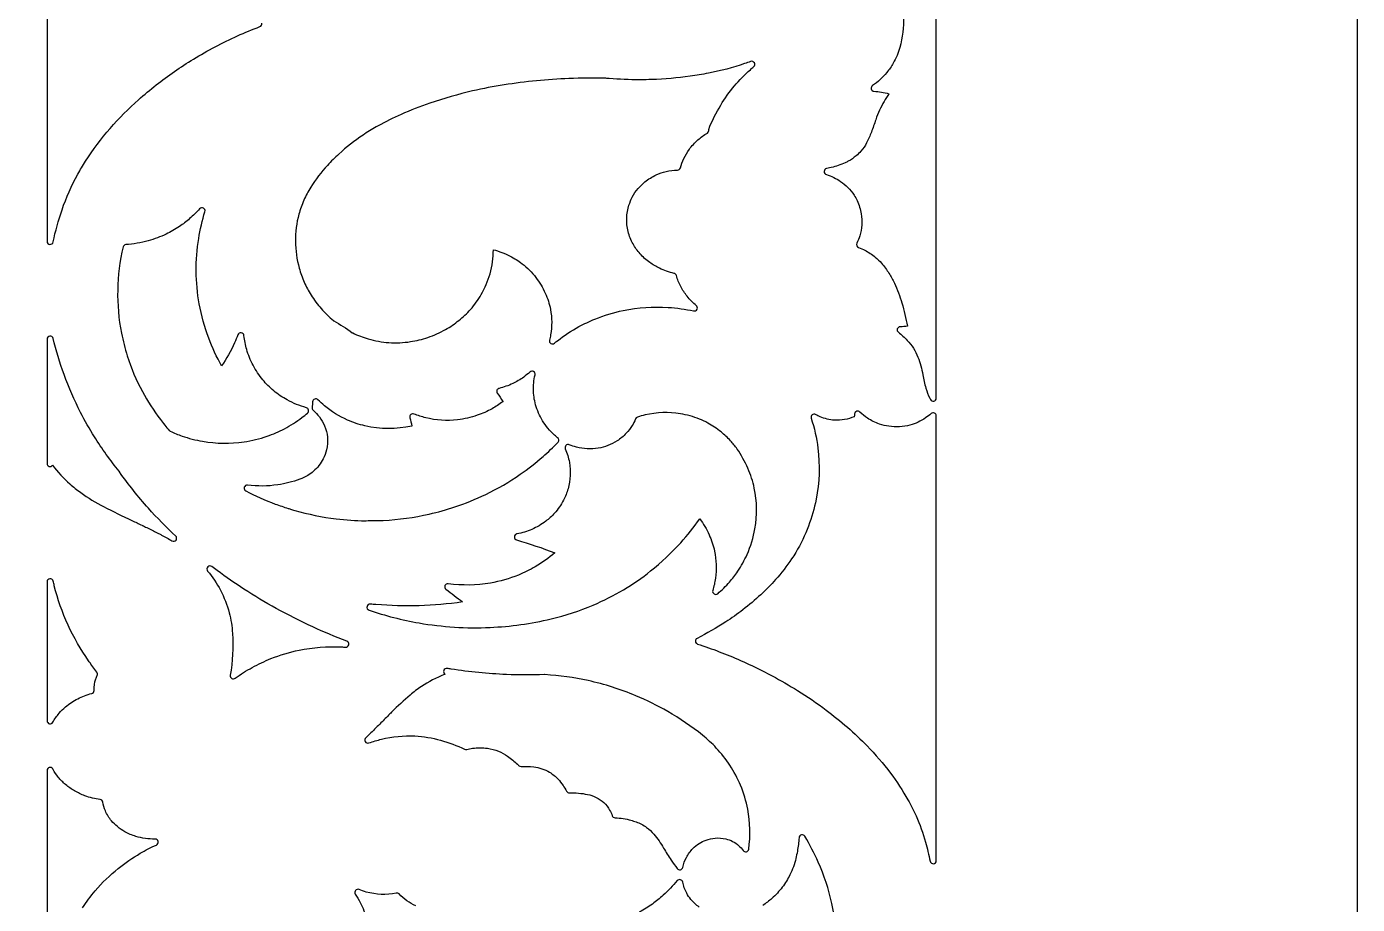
# Model space of a CAD drawing. Header units: millimetres. Extents: x 5940 to 9066, y 1327 to 3250.
# Drawn here: x 8636.2 to 9066, y 1733.5 to 2017 of the extents above; entities that cross this region are included whole.
import ezdxf

# ---------------------------------------------------------------- set-up
doc = ezdxf.new("R2010")
doc.units = ezdxf.units.MM
doc.layers.add('Default Layer', color=7, linetype='Continuous', lineweight=30)

msp = doc.modelspace()

# ---------------------------------------------------------------- linework, layer by layer
at = {"layer": 'Default Layer', "color": 18, "lineweight": 30, "true_color": 0x000000}
msp.add_lwpolyline([(8405.99, 3249.63), (8405.99, 1419.63), (8405.99, 1419.63), (9065.99, 1419.63), (9065.99, 1419.63), (9065.99, 3249.63), (9065.99, 3249.63), (8405.99, 3249.63)], dxfattribs=at)
for points in [[(8642.85, 2083.59), (8642.85, 1947.68), (8642.85, 1947.68, 0.384804), (8643.75, 1946.68), (8643.75, 1946.68, 0.384804), (8644.83, 1947.48), (8644.83, 1947.48, -0.033038), (8647.68, 1957.82), (8647.68, 1957.82, -0.045555), (8652.79, 1969.35), (8652.79, 1969.35, -0.016247), (8655.29, 1973.53), (8655.29, 1973.53, -0.035577), (8663.24, 1984.16), (8663.24, 1984.16, -0.033137), (8672.38, 1993.41), (8672.38, 1993.41, -0.015485), (8678.09, 1998.18), (8678.09, 1998.18, -0.02927), (8690.12, 2006.52), (8690.12, 2006.52, -0.030968), (8704.37, 2014.05), (8704.37, 2014.05, -0.017), (8711.59, 2017.02), (8711.59, 2017.02, 0.360828), (8712.23, 2018.12)], [(8904.91, 1945.7, -0.035374), (8906.95, 1944.82), (8906.95, 1944.82, -0.056001), (8910.32, 1942.59), (8910.32, 1942.59, -0.041535), (8912.33, 1940.6), (8912.33, 1940.6, -0.034967), (8914.72, 1937.36), (8914.72, 1937.36, -0.03218), (8916.47, 1934.19), (8916.47, 1934.19, -0.038642), (8918.9, 1927.79), (8918.9, 1927.79, -0.022006), (8920.72, 1920.26), (8920.72, 1920.26, -0.017248), (8918.34, 1920.09), (8918.34, 1920.09, 0.31577), (8917.42, 1919.4), (8917.42, 1919.4, 0.31577), (8917.76, 1918.3), (8917.76, 1918.3, -0.03779), (8920.65, 1915.7), (8920.65, 1915.7, -0.047615), (8922.64, 1913.15), (8922.64, 1913.15, -0.049666), (8924.06, 1910.32), (8924.06, 1910.32, -0.048716), (8925.64, 1904.57), (8925.64, 1904.57, 0.027299), (8926.64, 1900.24), (8926.64, 1900.24, 0.044375), (8927.9, 1897), (8927.9, 1897, 0.006418), (8928.12, 1896.57), (8928.12, 1896.57, 0.344658), (8929.24, 1896.06), (8929.24, 1896.06, 0.344658), (8930, 1897.03), (8930, 1897.03), (8930, 2052.48)], [(8919.43, 2020.18, -0.073932), (8918.21, 2010.28), (8918.21, 2010.28, -0.064303), (8916.11, 2005.22), (8916.11, 2005.22, -0.041037), (8914.01, 2002.18), (8914.01, 2002.18, -0.033474), (8911.9, 1999.91), (8911.9, 1999.91, -0.041748), (8909.43, 1997.97), (8909.43, 1997.97, 0.319707), (8909.01, 1996.89), (8909.01, 1996.89, 0.319707), (8909.89, 1996.14), (8909.89, 1996.14, -0.038725), (8914.69, 1995.36), (8914.69, 1995.36, 0.004697), (8913.17, 1992.87), (8913.17, 1992.87, 0.054313), (8910.47, 1986.97), (8910.47, 1986.97, -0.010275), (8909.04, 1982.94), (8909.04, 1982.94, -0.027013), (8907.51, 1979.49), (8907.51, 1979.49, -0.062196), (8905.65, 1976.77), (8905.65, 1976.77, -0.037919), (8904.13, 1975.29), (8904.13, 1975.29, -0.051223), (8901.59, 1973.56), (8901.59, 1973.56, -0.016757), (8900.53, 1973.04), (8900.53, 1973.04, -0.051139), (8896.11, 1971.53), (8896.11, 1971.53), (8894.58, 1971.18), (8894.58, 1971.18, 0.338871), (8893.81, 1970.25), (8893.81, 1970.25, 0.338871), (8894.51, 1969.25), (8894.51, 1969.25, -0.075454), (8899.08, 1967.03), (8899.08, 1967.03, -0.045492), (8901.45, 1965.06), (8901.45, 1965.06, -0.051355), (8903.49, 1962.57), (8903.49, 1962.57, -0.032555), (8904.44, 1960.87), (8904.44, 1960.87, -0.07046), (8905.78, 1956.57), (8905.78, 1956.57, -0.115125), (8905.27, 1949.44), (8905.27, 1949.44, -0.039181), (8904.34, 1947.08), (8904.34, 1947.08, 0.450105), (8904.91, 1945.7)], [(8749.72, 1984.93, 0.018838), (8745.4, 1982.34), (8745.4, 1982.34), (8745.19, 1982.2), (8745.19, 1982.2, 0.031962), (8745.08, 1982.12), (8745.08, 1982.12, 0.030581), (8744.88, 1982), (8744.88, 1982, 0.038583), (8737.07, 1975.87), (8737.07, 1975.87, 0.021203), (8733.42, 1972.22), (8733.42, 1972.22, 0.044456), (8728, 1965.14), (8728, 1965.14, 0.036326), (8725.76, 1960.95), (8725.76, 1960.95, 0.038246), (8724.16, 1956.42), (8724.16, 1956.42, 0.132954), (8724.28, 1939.03), (8724.28, 1939.03, 0.035754), (8725.9, 1934.49), (8725.9, 1934.49, 0.036295), (8728.09, 1930.34), (8728.09, 1930.34, 0.040701), (8731.37, 1925.96), (8731.37, 1925.96, 0.038747), (8735.33, 1922.1), (8735.33, 1922.1, 0.047499), (8735.48, 1921.99), (8735.48, 1921.99, -0.032809), (8741.42, 1918.18), (8741.42, 1918.18, 0.04655), (8741.58, 1918.08), (8741.58, 1918.08, 0.041458), (8746.54, 1916.17), (8746.54, 1916.17, 0.054358), (8753.26, 1914.99), (8753.26, 1914.99, 0.054913), (8760.19, 1915.28), (8760.19, 1915.28, 0.043788), (8765.85, 1916.66), (8765.85, 1916.66, 0.047825), (8771.53, 1919.21), (8771.53, 1919.21, 0.039827), (8775.85, 1922.14), (8775.85, 1922.14, 0.041722), (8779.59, 1925.69), (8779.59, 1925.69, 0.050911), (8783.05, 1930.5), (8783.05, 1930.5, 0.061688), (8785.89, 1937.22), (8785.89, 1937.22, 0.069311), (8786.97, 1944.97), (8786.97, 1944.97, -0.052869), (8792.36, 1942.9), (8792.36, 1942.9, -0.044392), (8796.25, 1940.45), (8796.25, 1940.45, -0.065708), (8800.72, 1935.99), (8800.72, 1935.99, -0.058755), (8803.74, 1930.97), (8803.74, 1930.97, -0.058841), (8805.41, 1925.69), (8805.41, 1925.69, -0.090127), (8805.47, 1917.51), (8805.47, 1917.51, -0.022913), (8805.09, 1915.8), (8805.09, 1915.8, 0.331821), (8805.52, 1914.68), (8805.52, 1914.68, 0.331821), (8806.71, 1914.78), (8806.71, 1914.78, -0.014686), (8807.68, 1915.59), (8807.68, 1915.59, -0.042082), (8814.6, 1920.13), (8814.6, 1920.13, -0.028153), (8819.76, 1922.55), (8819.76, 1922.55, -0.045313), (8828.93, 1925.33), (8828.93, 1925.33, -0.066625), (8843.46, 1926.35), (8843.46, 1926.35, -0.038778), (8851.64, 1925.2), (8851.64, 1925.2, 0.346916), (8852.76, 1925.74), (8852.76, 1925.74, 0.346916), (8852.49, 1926.95), (8852.49, 1926.95, -0.051497), (8849.54, 1929.93), (8849.54, 1929.93, -0.048909), (8847.48, 1933.07), (8847.48, 1933.07, -0.053187), (8846.09, 1936.63), (8846.09, 1936.63, 0.277769), (8845.34, 1937.34), (8845.34, 1937.34, -0.056991), (8840.62, 1938.98), (8840.62, 1938.98, -0.044017), (8837.46, 1940.85), (8837.46, 1940.85, -0.05439), (8834.33, 1943.67), (8834.33, 1943.67, -0.054322), (8832.08, 1946.83), (8832.08, 1946.83, -0.065476), (8830.5, 1950.81), (8830.5, 1950.81, -0.139239), (8830.77, 1959.4), (8830.77, 1959.4, -0.042804), (8831.83, 1961.97), (8831.83, 1961.97, -0.055309), (8833.73, 1964.75), (8833.73, 1964.75, -0.046805), (8835.91, 1966.87), (8835.91, 1966.87, -0.062022), (8839.56, 1969.13), (8839.56, 1969.13, -0.048812), (8842.73, 1970.22), (8842.73, 1970.22, -0.05266), (8846.41, 1970.7), (8846.41, 1970.7, 0.33345), (8847.36, 1971.44), (8847.36, 1971.44, -0.046766), (8848.47, 1974.46), (8848.47, 1974.46, -0.048506), (8850.26, 1977.43), (8850.26, 1977.43, -0.052877), (8853.02, 1980.43), (8853.02, 1980.43, -0.045753), (8856.08, 1982.66), (8856.08, 1982.66, 0.349224), (8856.51, 1983.83), (8856.51, 1983.83, -0.043229), (8860.41, 1991.67), (8860.41, 1991.67, -0.035783), (8864.81, 1997.85), (8864.81, 1997.85, -0.033513), (8869.96, 2003.11), (8869.96, 2003.11, -0.006892), (8871.03, 2004.05), (8871.03, 2004.05, 0.364289), (8871.25, 2005.32), (8871.25, 2005.32, 0.364289), (8870.04, 2005.75), (8870.04, 2005.75, -0.006603), (8868.11, 2005.07), (8868.11, 2005.07, -0.034578), (8856.44, 2001.97), (8856.44, 2001.97, -0.012927), (8850.5, 2000.99), (8850.5, 2000.99, -0.025952), (8838.16, 1999.93), (8838.16, 1999.93, -0.007988), (8834.41, 1999.86), (8834.41, 1999.86, 0.012232), (8834.27, 1999.85), (8834.27, 1999.85, 0.0118), (8834.14, 1999.86), (8834.14, 1999.86, -0.02042), (8824.4, 2000.24), (8824.4, 2000.24, -0.00298), (8823.3, 2000.34), (8823.3, 2000.34, 0.017653), (8823.23, 2000.34), (8823.23, 2000.34, 0.014083), (8811.37, 2000.23), (8811.37, 2000.23, 0.02896), (8790.45, 1998.2), (8790.45, 1998.2, 0.017802), (8780.27, 1996.24), (8780.27, 1996.24, 0.025205), (8766.44, 1992.31), (8766.44, 1992.31, 0.023629), (8757.16, 1988.65), (8757.16, 1988.65, 0.020128), (8749.72, 1984.93)], [(8688.88, 1955.01, -0.028984), (8685.59, 1952.48), (8685.59, 1952.48, -0.037136), (8681.32, 1950.03), (8681.32, 1950.03, -0.044446), (8675.53, 1947.86), (8675.53, 1947.86, -0.050807), (8668.28, 1946.62), (8668.28, 1946.62, 0.32923), (8667.38, 1945.85), (8667.38, 1945.85, 0.105861), (8666.88, 1918.02), (8666.88, 1918.02, 0.028615), (8668.76, 1910.66), (8668.76, 1910.66, 0.047063), (8673.63, 1899.18), (8673.63, 1899.18, 0.038604), (8679.45, 1890.15), (8679.45, 1890.15, 0.015424), (8682.31, 1886.61), (8682.31, 1886.61, 0.105755), (8682.65, 1886.36), (8682.65, 1886.36, 0.025699), (8686.44, 1884.81), (8686.44, 1884.81, 0.041487), (8693.06, 1883.1), (8693.06, 1883.1, 0.079185), (8706.45, 1882.94), (8706.45, 1882.94, 0.047427), (8713.89, 1884.73), (8713.89, 1884.73, 0.038705), (8719.52, 1887.17), (8719.52, 1887.17, 0.040804), (8725.14, 1890.76), (8725.14, 1890.76, 0.015014), (8726.96, 1892.23), (8726.96, 1892.23, 0.598311), (8726.58, 1893.95), (8726.58, 1893.95, -0.056386), (8720.41, 1896.46), (8720.41, 1896.46, -0.047511), (8716.04, 1899.42), (8716.04, 1899.42, -0.047834), (8712.51, 1902.96), (8712.51, 1902.96, -0.049954), (8709.38, 1907.66), (8709.38, 1907.66, -0.051352), (8707.31, 1912.74), (8707.31, 1912.74, -0.044389), (8706.44, 1917.22), (8706.44, 1917.22, 0.344967), (8705.58, 1918.1), (8705.58, 1918.1, 0.344967), (8704.51, 1917.48), (8704.51, 1917.48, -0.009811), (8703.4, 1914.86), (8703.4, 1914.86, -0.045859), (8699.22, 1907.46), (8699.22, 1907.46, -0.280349), (8699.22, 1907.46), (8699.22, 1907.46, -0.037416), (8695.06, 1916.41), (8695.06, 1916.41, -0.044941), (8692, 1927.46), (8692, 1927.46, -0.085523), (8691.81, 1948.59), (8691.81, 1948.59, -0.034304), (8693.84, 1957.26), (8693.84, 1957.26, 0.355197), (8693.37, 1958.43), (8693.37, 1958.43, 0.355197), (8692.13, 1958.2), (8692.13, 1958.2, -0.032444), (8688.88, 1955.01)], [(8683.18, 1850.93, 0.385799), (8684.5, 1851.17), (8684.5, 1851.17, 0.385799), (8684.39, 1852.51), (8684.39, 1852.51, -0.021664), (8675.57, 1861.5), (8675.57, 1861.5, -0.030027), (8666.29, 1873.19), (8666.29, 1873.19, 0.066951), (8666.15, 1873.42), (8666.15, 1873.42, -0.031136), (8658.15, 1884.57), (8658.15, 1884.57, -0.021067), (8653.7, 1892.38), (8653.7, 1892.38, -0.031909), (8648.33, 1904.68), (8648.33, 1904.68, -0.028249), (8644.82, 1916.33), (8644.82, 1916.33, 0.380023), (8643.73, 1917.09), (8643.73, 1917.09, 0.380023), (8642.85, 1916.1), (8642.85, 1916.1), (8642.85, 1875.95), (8642.85, 1875.95, 0.32107), (8643.53, 1875.01), (8643.53, 1875.01, 0.32107), (8644.64, 1875.34), (8644.64, 1875.34), (8644.64, 1875.34), (8644.64, 1875.34, 0.048418), (8650.22, 1869.36), (8650.22, 1869.36, 0.024488), (8653.74, 1866.53), (8653.74, 1866.53, 0.039472), (8661.13, 1862), (8661.13, 1862, 0.008876), (8670.27, 1857.53), (8670.27, 1857.53, -0.003058), (8673.53, 1855.98), (8673.53, 1855.98, 0.044381), (8673.7, 1855.92), (8673.7, 1855.92, 0.045291), (8673.85, 1855.83), (8673.85, 1855.83, -0.003089), (8677.17, 1854.19), (8677.17, 1854.19, -0.001124), (8678.87, 1853.33), (8678.87, 1853.33, -0.000902), (8679.83, 1852.84), (8679.83, 1852.84, -0.017682), (8683.18, 1850.93)], [(8800.43, 1904.52, 0.329827), (8799.96, 1905.61), (8799.96, 1905.61, 0.329827), (8798.77, 1905.48), (8798.77, 1905.48, -0.030932), (8796.76, 1903.84), (8796.76, 1903.84, -0.046593), (8793.21, 1901.75), (8793.21, 1901.75, -0.04958), (8788.81, 1900.2), (8788.81, 1900.2, 0.532178), (8788.24, 1898.65), (8788.24, 1898.65, -0.022789), (8790.04, 1895.91), (8790.04, 1895.91, -0.380802), (8790.03, 1895.9), (8790.03, 1895.9, -0.036884), (8786.57, 1893.63), (8786.57, 1893.63, -0.04475), (8781.77, 1891.49), (8781.77, 1891.49, -0.052813), (8775.4, 1890.03), (8775.4, 1890.03, -0.088318), (8765.12, 1890.7), (8765.12, 1890.7, -0.034419), (8761.37, 1891.91), (8761.37, 1891.91, 0.612804), (8760.03, 1890.73), (8760.03, 1890.73, -0.015056), (8760.63, 1888.03), (8760.63, 1888.03, -0.113164), (8745.52, 1888.08), (8745.52, 1888.08, -0.045979), (8739.87, 1889.96), (8739.87, 1889.96, -0.071978), (8732.4, 1894.6), (8732.4, 1894.6, -0.022523), (8730.32, 1896.51), (8730.32, 1896.51, 0.637335), (8728.61, 1895.9), (8728.61, 1895.9, -0.00468), (8728.42, 1894.03), (8728.42, 1894.03, 0.246277), (8728.76, 1893.16), (8728.76, 1893.16, -0.052034), (8730.81, 1890.98), (8730.81, 1890.98, -0.062157), (8732.48, 1888.09), (8732.48, 1888.09, -0.074099), (8733.39, 1884.48), (8733.39, 1884.48, -0.086464), (8733.13, 1880.31), (8733.13, 1880.31, -0.062146), (8732.04, 1877.42), (8732.04, 1877.42, -0.094469), (8728.9, 1873.45), (8728.9, 1873.45, -0.041628), (8727.02, 1872.08), (8727.02, 1872.08, -0.047697), (8724.45, 1870.83), (8724.45, 1870.83, -0.051488), (8717.34, 1869.04), (8717.34, 1869.04, -0.066843), (8707.6, 1868.94), (8707.6, 1868.94, 0.362918), (8706.52, 1868.24), (8706.52, 1868.24, 0.362918), (8707.02, 1867.06), (8707.02, 1867.06, 0.030953), (8716.53, 1862.85), (8716.53, 1862.85, 0.01308), (8720.74, 1861.41), (8720.74, 1861.41, 0.047312), (8720.93, 1861.37), (8720.93, 1861.37, -0.000649), (8722.07, 1861), (8722.07, 1861, 0.004995), (8722.84, 1860.78), (8722.84, 1860.78, 0.038707), (8736.23, 1858.06), (8736.23, 1858.06, 0.026475), (8745.61, 1857.44), (8745.61, 1857.44, 0.059832), (8745.85, 1857.46), (8745.85, 1857.46, -0.009131), (8751.35, 1857.55), (8751.35, 1857.55, 0.013643), (8751.41, 1857.55), (8751.41, 1857.55, 0.042625), (8766.29, 1859.6), (8766.29, 1859.6, 0.024862), (8774.56, 1861.9), (8774.56, 1861.9, 0.031749), (8784.49, 1865.92), (8784.49, 1865.92, 0.039876), (8795.68, 1872.45), (8795.68, 1872.45, 0.027933), (8803.02, 1878.19), (8803.02, 1878.19, 0.020417), (8807.78, 1882.71), (8807.78, 1882.71, 0.029554), (8807.92, 1882.87), (8807.92, 1882.87, 0.40941), (8807.73, 1884.26), (8807.73, 1884.26, -0.044066), (8805.08, 1886.73), (8805.08, 1886.73, -0.038643), (8803.24, 1889.11), (8803.24, 1889.11, -0.06935), (8800.81, 1894.24), (8800.81, 1894.24, -0.065502), (8799.93, 1899.32), (8799.93, 1899.32, -0.067626), (8800.43, 1904.52)], [(8853.51, 1890.27, 0.05641), (8847.36, 1891.99), (8847.36, 1891.99, 0.098084), (8836.02, 1891.61), (8836.02, 1891.61, 0.023109), (8833.49, 1890.89), (8833.49, 1890.89, 0.219964), (8832.88, 1890.32), (8832.88, 1890.32, -0.042495), (8831.79, 1888.16), (8831.79, 1888.16, -0.051068), (8829.91, 1885.7), (8829.91, 1885.7, -0.059907), (8826.95, 1883.22), (8826.95, 1883.22, -0.054447), (8823.93, 1881.7), (8823.93, 1881.7, -0.048557), (8820.86, 1880.88), (8820.86, 1880.88, -0.10589), (8813.78, 1881.21), (8813.78, 1881.21, -0.037602), (8811.5, 1881.99), (8811.5, 1881.99, 0.307762), (8810.4, 1881.78), (8810.4, 1881.78, 0.307762), (8810.19, 1880.67), (8810.19, 1880.67, -0.058999), (8811.51, 1876.29), (8811.51, 1876.29, -0.113173), (8811.08, 1867.78), (8811.08, 1867.78, -0.050503), (8809.61, 1864.07), (8809.61, 1864.07, -0.065267), (8806.7, 1859.89), (8806.7, 1859.89, -0.046396), (8803.87, 1857.29), (8803.87, 1857.29, -0.058333), (8799.43, 1854.66), (8799.43, 1854.66, -0.058445), (8794.58, 1853.17), (8794.58, 1853.17, 0.347882), (8793.76, 1852.23), (8793.76, 1852.23, 0.347882), (8794.49, 1851.23), (8794.49, 1851.23, -0.020219), (8806.87, 1847.08), (8806.87, 1847.08, -0.045549), (8800.47, 1842.57), (8800.47, 1842.57, -0.033956), (8795.04, 1839.89), (8795.04, 1839.89, -0.054598), (8786, 1837.32), (8786, 1837.32, -0.076969), (8772.4, 1837.11), (8772.4, 1837.11, 0.343004), (8771.34, 1836.5), (8771.34, 1836.5, 0.343004), (8771.67, 1835.32), (8771.67, 1835.32, -0.009513), (8776.98, 1831.22), (8776.98, 1831.22, -0.330809), (8776.98, 1831.22), (8776.98, 1831.22, -0.056406), (8749.05, 1830.37), (8749.05, 1830.37, -0.003784), (8747.25, 1830.53), (8747.25, 1830.53, 0.379925), (8746.17, 1829.75), (8746.17, 1829.75, 0.379925), (8746.82, 1828.59), (8746.82, 1828.59, 0.040213), (8762.97, 1824.44), (8762.97, 1824.44, 0.054052), (8785.91, 1822.99), (8785.91, 1822.99, 0.047037), (8805.6, 1825.74), (8805.6, 1825.74, 0.042086), (8819.22, 1830.21), (8819.22, 1830.21, 0.033518), (8829, 1835.17), (8829, 1835.17, 0.033895), (8837.75, 1841.22), (8837.75, 1841.22, 0.041104), (8847.48, 1850.34), (8847.48, 1850.34, 0.031954), (8853.61, 1858.07), (8853.61, 1858.07, -0.054348), (8856.65, 1852.94), (8856.65, 1852.94, -0.053578), (8858.39, 1847.66), (8858.39, 1847.66, -0.087987), (8858.69, 1838.87), (8858.69, 1838.87, -0.037548), (8857.83, 1834.93), (8857.83, 1834.93, 0.332923), (8858.25, 1833.81), (8858.25, 1833.81, 0.332923), (8859.44, 1833.89), (8859.44, 1833.89, 0.035703), (8863.21, 1837.62), (8863.21, 1837.62, 0.030693), (8865.89, 1841.11), (8865.89, 1841.11, 0.044999), (8868.89, 1846.55), (8868.89, 1846.55, 0.05894), (8871.45, 1854.88), (8871.45, 1854.88, 0.098408), (8871.23, 1867.96), (8871.23, 1867.96, 0.04893), (8869.16, 1874.39), (8869.16, 1874.39, 0.049155), (8865.7, 1880.61), (8865.7, 1880.61, 0.033353), (8863.53, 1883.3), (8863.53, 1883.3, 0.037777), (8860.51, 1886.12), (8860.51, 1886.12, 0.045113), (8856.19, 1889), (8856.19, 1889, 0.027253), (8853.51, 1890.27)], [(8889.6, 1890.54, -0.047209), (8891.77, 1880.88), (8891.77, 1880.88, -0.079868), (8891.21, 1864.39), (8891.21, 1864.39, -0.042826), (8888.72, 1855.7), (8888.72, 1855.7, -0.042956), (8884.63, 1847.22), (8884.63, 1847.22, -0.011899), (8883.3, 1845.11), (8883.3, 1845.11, -0.036728), (8878.12, 1838.43), (8878.12, 1838.43, -0.022273), (8873.34, 1833.57), (8873.34, 1833.57, -0.023947), (8867.57, 1828.69), (8867.57, 1828.69, -0.020748), (8862, 1824.77), (8862, 1824.77, -0.025913), (8852.75, 1819.46), (8852.75, 1819.46, 0.304008), (8852.21, 1818.49), (8852.21, 1818.49, 0.304008), (8852.9, 1817.62), (8852.9, 1817.62, -0.025542), (8866.78, 1812.35), (8866.78, 1812.35, -0.0199), (8877, 1807.35), (8877, 1807.35, -0.015324), (8885.19, 1802.62), (8885.19, 1802.62, -0.022829), (8894.45, 1796.31), (8894.45, 1796.31, -0.018615), (8901.33, 1790.73), (8901.33, 1790.73, -0.018724), (8907.67, 1784.76), (8907.67, 1784.76, -0.033821), (8915.2, 1775.95), (8915.2, 1775.95, -0.031493), (8920.85, 1767.26), (8920.85, 1767.26, -0.022668), (8923.46, 1762.1), (8923.46, 1762.1, -0.036602), (8926.52, 1753.66), (8926.52, 1753.66, -0.018827), (8928.02, 1747.49), (8928.02, 1747.49, 0.385181), (8929.1, 1746.69), (8929.1, 1746.69, 0.385181), (8930, 1747.69), (8930, 1747.69), (8930, 1891.32), (8930, 1891.32, 0.650754), (8928.33, 1892.06), (8928.33, 1892.06, -0.035524), (8926.52, 1890.64), (8926.52, 1890.64, -0.085943), (8921.51, 1888.35), (8921.51, 1888.35, -0.100849), (8914.64, 1887.95), (8914.64, 1887.95, -0.044108), (8911.69, 1888.64), (8911.69, 1888.64, -0.067602), (8907.78, 1890.56), (8907.78, 1890.56, -0.048169), (8905.34, 1892.55), (8905.34, 1892.55, 0.627259), (8903.64, 1891.95), (8903.64, 1891.95, -0.006643), (8903.53, 1891.05), (8903.53, 1891.05, -0.059114), (8900.38, 1890.1), (8900.38, 1890.1, -0.057438), (8897.11, 1889.9), (8897.11, 1889.9, -0.086426), (8892.5, 1891.02), (8892.5, 1891.02, -0.018908), (8891.02, 1891.73), (8891.02, 1891.73, 0.305167), (8889.91, 1891.61), (8889.91, 1891.61, 0.305167), (8889.6, 1890.54)], [(8703.59, 1806.58, -0.030226), (8709.1, 1810.05), (8709.1, 1810.05, -0.030792), (8715.15, 1812.92), (8715.15, 1812.92, -0.044522), (8724.23, 1815.63), (8724.23, 1815.63, -0.062512), (8737.95, 1816.69), (8737.95, 1816.69, -0.005009), (8739.2, 1816.62), (8739.2, 1816.62, 0.371304), (8740.25, 1817.4), (8740.25, 1817.4, 0.371304), (8739.62, 1818.55), (8739.62, 1818.55, -0.017312), (8728.65, 1823.17), (8728.65, 1823.17, -0.018077), (8716.83, 1829.15), (8716.83, 1829.15, -0.016877), (8706.44, 1835.36), (8706.44, 1835.36, -0.01657), (8697.76, 1841.37), (8697.76, 1841.37, -0.003216), (8696.07, 1842.63), (8696.07, 1842.63, 0.381776), (8694.74, 1842.53), (8694.74, 1842.53, 0.381776), (8694.7, 1841.2), (8694.7, 1841.2, -0.05281), (8698.83, 1835.02), (8698.83, 1835.02, -0.056308), (8701.66, 1827.74), (8701.66, 1827.74, -0.050146), (8702.72, 1821.02), (8702.72, 1821.02, -0.054478), (8702.02, 1807.55), (8702.02, 1807.55, 0.668038), (8703.59, 1806.58)], [(8656.27, 1812.2, -0.044142), (8649.64, 1823.77), (8649.64, 1823.77, -0.046603), (8645.19, 1836.44), (8645.19, 1836.44, -0.005313), (8644.82, 1837.96), (8644.82, 1837.96, 0.381824), (8643.74, 1838.73), (8643.74, 1838.73, 0.381824), (8642.85, 1837.74), (8642.85, 1837.74), (8642.85, 1792.85), (8642.85, 1792.85, 0.342458), (8643.6, 1791.88), (8643.6, 1791.88, 0.342458), (8644.73, 1792.37), (8644.73, 1792.37, -0.05192), (8646.73, 1795.26), (8646.73, 1795.26, -0.039833), (8648.81, 1797.32), (8648.81, 1797.32, -0.058659), (8652.75, 1799.95), (8652.75, 1799.95, -0.055296), (8657.26, 1801.65), (8657.26, 1801.65, 0.345879), (8658.01, 1802.63), (8658.01, 1802.63, -0.081765), (8658.58, 1806.34), (8658.58, 1806.34, -0.027111), (8659.04, 1807.52), (8659.04, 1807.52, 0.27071), (8658.94, 1808.53), (8658.94, 1808.53), (8657.03, 1811.13), (8657.03, 1811.13, -0.005159), (8656.27, 1812.2)], [(8746.8, 1785.69, -0.021598), (8750.87, 1786.89), (8750.87, 1786.89, -0.072604), (8761.61, 1787.93), (8761.61, 1787.93, -0.056462), (8769.92, 1786.58), (8769.92, 1786.58, -0.045715), (8777.69, 1783.63), (8777.69, 1783.63, 0.17938), (8778.38, 1783.56), (8778.38, 1783.56, -0.024755), (8780.24, 1783.95), (8780.24, 1783.95, -0.075798), (8785.09, 1783.97), (8785.09, 1783.97, -0.05812), (8788.61, 1783.01), (8788.61, 1783.01, -0.05759), (8791.59, 1781.4), (8791.59, 1781.4, -0.042305), (8794.73, 1778.79), (8794.73, 1778.79, -0.006021), (8795.13, 1778.38), (8795.13, 1778.38, 0.223715), (8795.93, 1778.08), (8795.93, 1778.08, -0.051518), (8800.03, 1777.97), (8800.03, 1777.97, -0.049457), (8802.66, 1777.36), (8802.66, 1777.36, -0.051265), (8805.12, 1776.22), (8805.12, 1776.22, -0.073839), (8807.86, 1773.99), (8807.86, 1773.99, -0.034164), (8809.47, 1771.97), (8809.47, 1771.97, -0.029229), (8810.59, 1770.12), (8810.59, 1770.12, 0.283946), (8811.5, 1769.58), (8811.5, 1769.58, -0.05569), (8817.38, 1769.05), (8817.38, 1769.05, -0.063251), (8820.16, 1768.1), (8820.16, 1768.1, -0.07006), (8822.63, 1766.42), (8822.63, 1766.42, -0.079997), (8824.53, 1764.01), (8824.53, 1764.01, -0.046148), (8825.35, 1762.18), (8825.35, 1762.18, 0.309515), (8826.26, 1761.51), (8826.26, 1761.51, -0.05618), (8831.41, 1760.72), (8831.41, 1760.72, -0.019017), (8833.06, 1760.2), (8833.06, 1760.2, -0.069069), (8836.47, 1758.41), (8836.47, 1758.41, -0.063456), (8838.84, 1756.19), (8838.84, 1756.19, -0.044178), (8841.96, 1751.73), (8841.96, 1751.73, 0.018023), (8844.36, 1747.87), (8844.36, 1747.87, 0.010711), (8846.36, 1745.1), (8846.36, 1745.1, 0.643239), (8848.13, 1745.49), (8848.13, 1745.49, -0.070618), (8849.31, 1748.7), (8849.31, 1748.7, -0.069293), (8851.4, 1751.58), (8851.4, 1751.58, -0.060069), (8853.41, 1753.2), (8853.41, 1753.2, -0.054718), (8855.69, 1754.3), (8855.69, 1754.3, -0.060931), (8858.56, 1754.95), (8858.56, 1754.95, -0.084474), (8862.06, 1754.7), (8862.06, 1754.7, -0.057807), (8864.24, 1753.89), (8864.24, 1753.89, -0.066334), (8866.24, 1752.51), (8866.24, 1752.51, -0.053253), (8867.62, 1750.95), (8867.62, 1750.95, 0.306713), (8868.67, 1750.56), (8868.67, 1750.56, 0.306713), (8869.42, 1751.39), (8869.42, 1751.39, 0.083923), (8869.12, 1764.3), (8869.12, 1764.3, 0.051457), (8866.79, 1772.01), (8866.79, 1772.01, 0.046604), (8863.35, 1778.47), (8863.35, 1778.47, 0.042616), (8858.96, 1784.05), (8858.96, 1784.05, 0.034405), (8854.54, 1788.17), (8854.54, 1788.17, 0.038926), (8843.28, 1795.85), (8843.28, 1795.85, 0.031306), (8832.98, 1800.94), (8832.98, 1800.94, 0.045711), (8817.59, 1805.81), (8817.59, 1805.81, 0.038908), (8803.64, 1807.74), (8803.64, 1807.74, 0.046304), (8803.46, 1807.75), (8803.46, 1807.75, -0.019223), (8791.17, 1807.79), (8791.17, 1807.79, -0.02798), (8773.37, 1809.53), (8773.37, 1809.53, -0.002186), (8772.04, 1809.74), (8772.04, 1809.74, 0.363438), (8770.93, 1809.08), (8770.93, 1809.08, 0.363438), (8771.38, 1807.88), (8771.38, 1807.88, -0.003704), (8771.12, 1807.78), (8771.12, 1807.78, 0.051845), (8763.75, 1803.91), (8763.75, 1803.91, 0.030137), (8760.08, 1801.13), (8760.08, 1801.13, 0.017566), (8754.16, 1795.68), (8754.16, 1795.68, -0.016956), (8754.07, 1795.59), (8754.07, 1795.59, 0.003931), (8753.1, 1794.62), (8753.1, 1794.62, -0.000476), (8751.73, 1793.22), (8751.73, 1793.22, -0.000822), (8750.31, 1791.78), (8750.31, 1791.78, -0.00392), (8746.96, 1788.49), (8746.96, 1788.49, -0.002368), (8745.79, 1787.36), (8745.79, 1787.36, 0.352164), (8745.62, 1786.12), (8745.62, 1786.12, 0.352164), (8746.8, 1785.69)], [(8654.33, 1732.46, -0.030901), (8658.37, 1737.89), (8658.37, 1737.89, -0.048135), (8665.82, 1745.15), (8665.82, 1745.15, -0.037339), (8672.96, 1750.05), (8672.96, 1750.05, -0.026459), (8678.16, 1752.72), (8678.16, 1752.72, 0.354527), (8678.73, 1753.84), (8678.73, 1753.84, 0.354527), (8677.74, 1754.63), (8677.74, 1754.63, -0.073274), (8671.51, 1755.51), (8671.51, 1755.51, -0.055061), (8668.01, 1756.98), (8668.01, 1756.98, -0.045335), (8665.55, 1758.66), (8665.55, 1758.66, -0.042443), (8663.69, 1760.49), (8663.69, 1760.49, -0.07671), (8661.68, 1763.75), (8661.68, 1763.75, -0.063118), (8660.88, 1766.59), (8660.88, 1766.59, 0.337686), (8660.01, 1767.44), (8660.01, 1767.44, -0.057682), (8655.07, 1768.63), (8655.07, 1768.63, -0.043476), (8651.74, 1770.19), (8651.74, 1770.19, -0.044445), (8648.85, 1772.23), (8648.85, 1772.23, -0.046091), (8646.46, 1774.67), (8646.46, 1774.67, -0.041849), (8644.81, 1777.1), (8644.81, 1777.1, 0.011085), (8644.7, 1777.3), (8644.7, 1777.3, 0.335131), (8643.58, 1777.74), (8643.58, 1777.74, 0.335131), (8642.85, 1776.78), (8642.85, 1776.78), (8642.85, 1707.59)], [(8898.03, 1715.63, 0.061488), (8896.27, 1733.88), (8896.27, 1733.88, 0.049195), (8891.9, 1747.19), (8891.9, 1747.19, 0.031927), (8887.55, 1755.54), (8887.55, 1755.54, 0.32688), (8886.46, 1756), (8886.46, 1756, 0.32688), (8885.7, 1755.1), (8885.7, 1755.1, -0.025935), (8885.14, 1750.7), (8885.14, 1750.7, -0.013656), (8884.66, 1748.38), (8884.66, 1748.38, -0.057331), (8882.76, 1743.13), (8882.76, 1743.13, -0.045683), (8880.27, 1739.11), (8880.27, 1739.11, -0.04981), (8876.92, 1735.48), (8876.92, 1735.48, -0.035879), (8873.95, 1733.19)], [(8853.45, 1732.69, -0.070059), (8850.78, 1735.13), (8850.78, 1735.13, -0.048048), (8849.4, 1737.2), (8849.4, 1737.2, -0.074557), (8848.11, 1740.76), (8848.11, 1740.76, 0.621036), (8846.38, 1741.22), (8846.38, 1741.22, -0.025633), (8841.82, 1736.5), (8841.82, 1736.5, -0.032503), (8838.36, 1733.67), (8838.36, 1733.67, -0.03513), (8834.1, 1731.06)], [(8761.95, 1733.09, -0.097992), (8756.51, 1736.92), (8756.51, 1736.92, 0.259053), (8755.59, 1737.2), (8755.59, 1737.2, -0.120323), (8745.94, 1737.54), (8745.94, 1737.54, -0.030513), (8743.62, 1738.35), (8743.62, 1738.35, 0.328309), (8742.47, 1738.07), (8742.47, 1738.07, 0.328309), (8742.39, 1736.88)], [(8742.39, 1736.88, -0.0204), (8744, 1734.14), (8744, 1734.14, -0.054601), (8746.08, 1728.75)]]:
    msp.add_lwpolyline(points, format="xyb", dxfattribs=at)

doc.saveas('drawing.dxf')
